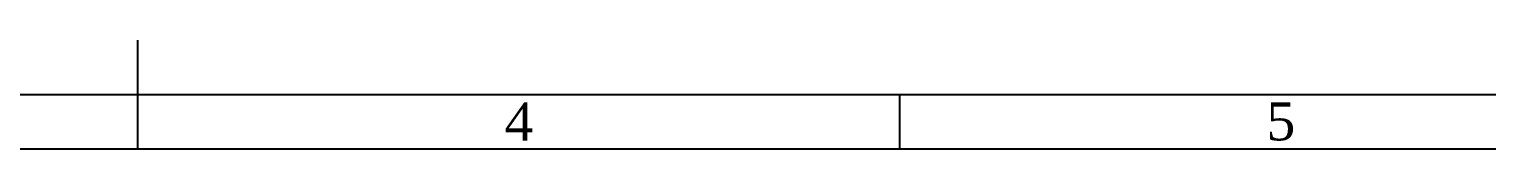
# Model space of a CAD drawing. Header units: millimetres. Extents: x 8 to 428, y 0 to 297.
# Drawn here: x 208 to 341.9, y 0.4 to 10.4 of the extents above; entities that cross this region are included whole.
import ezdxf

# ---------------------------------------------------------------- set-up
doc = ezdxf.new("R2010")
doc.units = ezdxf.units.MM

msp = doc.modelspace()

# ---------------------------------------------------------------- linework, layer by layer
for p, q in [((217.9759, 0.3505), (217.9759, 10.3505)), ((287.9759, 0.3505), (287.9759, 5.3505))]:
    msp.add_line(p, q)
at = {"color": 7, "linetype": 'Continuous'}
for p, q in [((17.9759, 5.3505), (422.9759, 5.3505)), ((7.9759, 0.3505), (427.9759, 0.3505))]:
    msp.add_line(p, q, dxfattribs=at)

# ---------------------------------------------------------------- texts
at = {"char_height": 3.5, "width": 70, "attachment_point": 5}
for s, insert in [('{\\Ftimesout|c134;4}', (252.9759, 2.8505)), ('{\\Ftimesout|c134;5}', (322.9759, 2.8505))]:
    msp.add_mtext(s, dxfattribs=dict(at, insert=insert))

doc.saveas('drawing.dxf')
